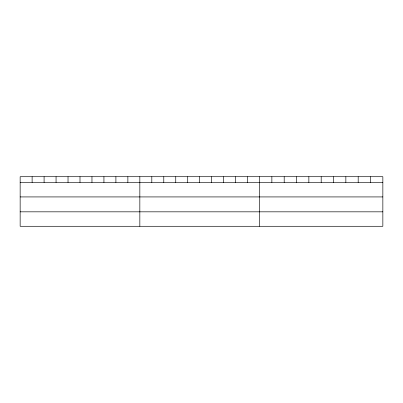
<?xml version="1.0" encoding="UTF-8"?>
<svg xmlns="http://www.w3.org/2000/svg" width="403" height="403" viewBox="0 0 403 403"><rect width="100%" height="100%" fill="white"/><g stroke="black" fill="none" stroke-linecap="round" stroke-linejoin="round"><path stroke-width="0.6" d="M382.85 182.468L382.85 226.29L20.15 226.29L20.15 176.71L382.85 176.71L382.85 182.468L20.15 182.468M20.15 196.926L382.85 196.926M20.15 211.827L382.85 211.827M370.518 176.71L370.518 182.468M358.186 176.71L358.186 182.468M345.855 176.71L345.855 182.468M333.523 176.71L333.523 182.468M321.191 176.71L321.191 182.468M308.859 176.71L308.859 182.468M296.527 176.71L296.527 182.468M284.196 176.71L284.196 182.468M271.864 176.71L271.864 182.468M259.532 176.71L259.532 226.29M247.563 176.71L247.563 182.468M235.594 176.71L235.594 182.468M223.625 176.71L223.625 182.468M211.656 176.71L211.656 182.468M199.686 176.71L199.686 182.468M187.717 176.71L187.717 182.468M175.748 176.71L175.748 182.468M163.779 176.71L163.779 182.468M151.81 176.71L151.81 182.468M139.841 176.71L139.841 226.29M127.872 176.71L127.872 182.468M115.903 176.71L115.903 182.468M103.934 176.71L103.934 182.468M91.965 176.71L91.965 182.468M79.996 176.71L79.996 182.468M68.026 176.71L68.026 182.468M56.057 176.71L56.057 182.468M44.088 176.71L44.088 182.468M32.119 176.71L32.119 182.468"/></g></svg>
